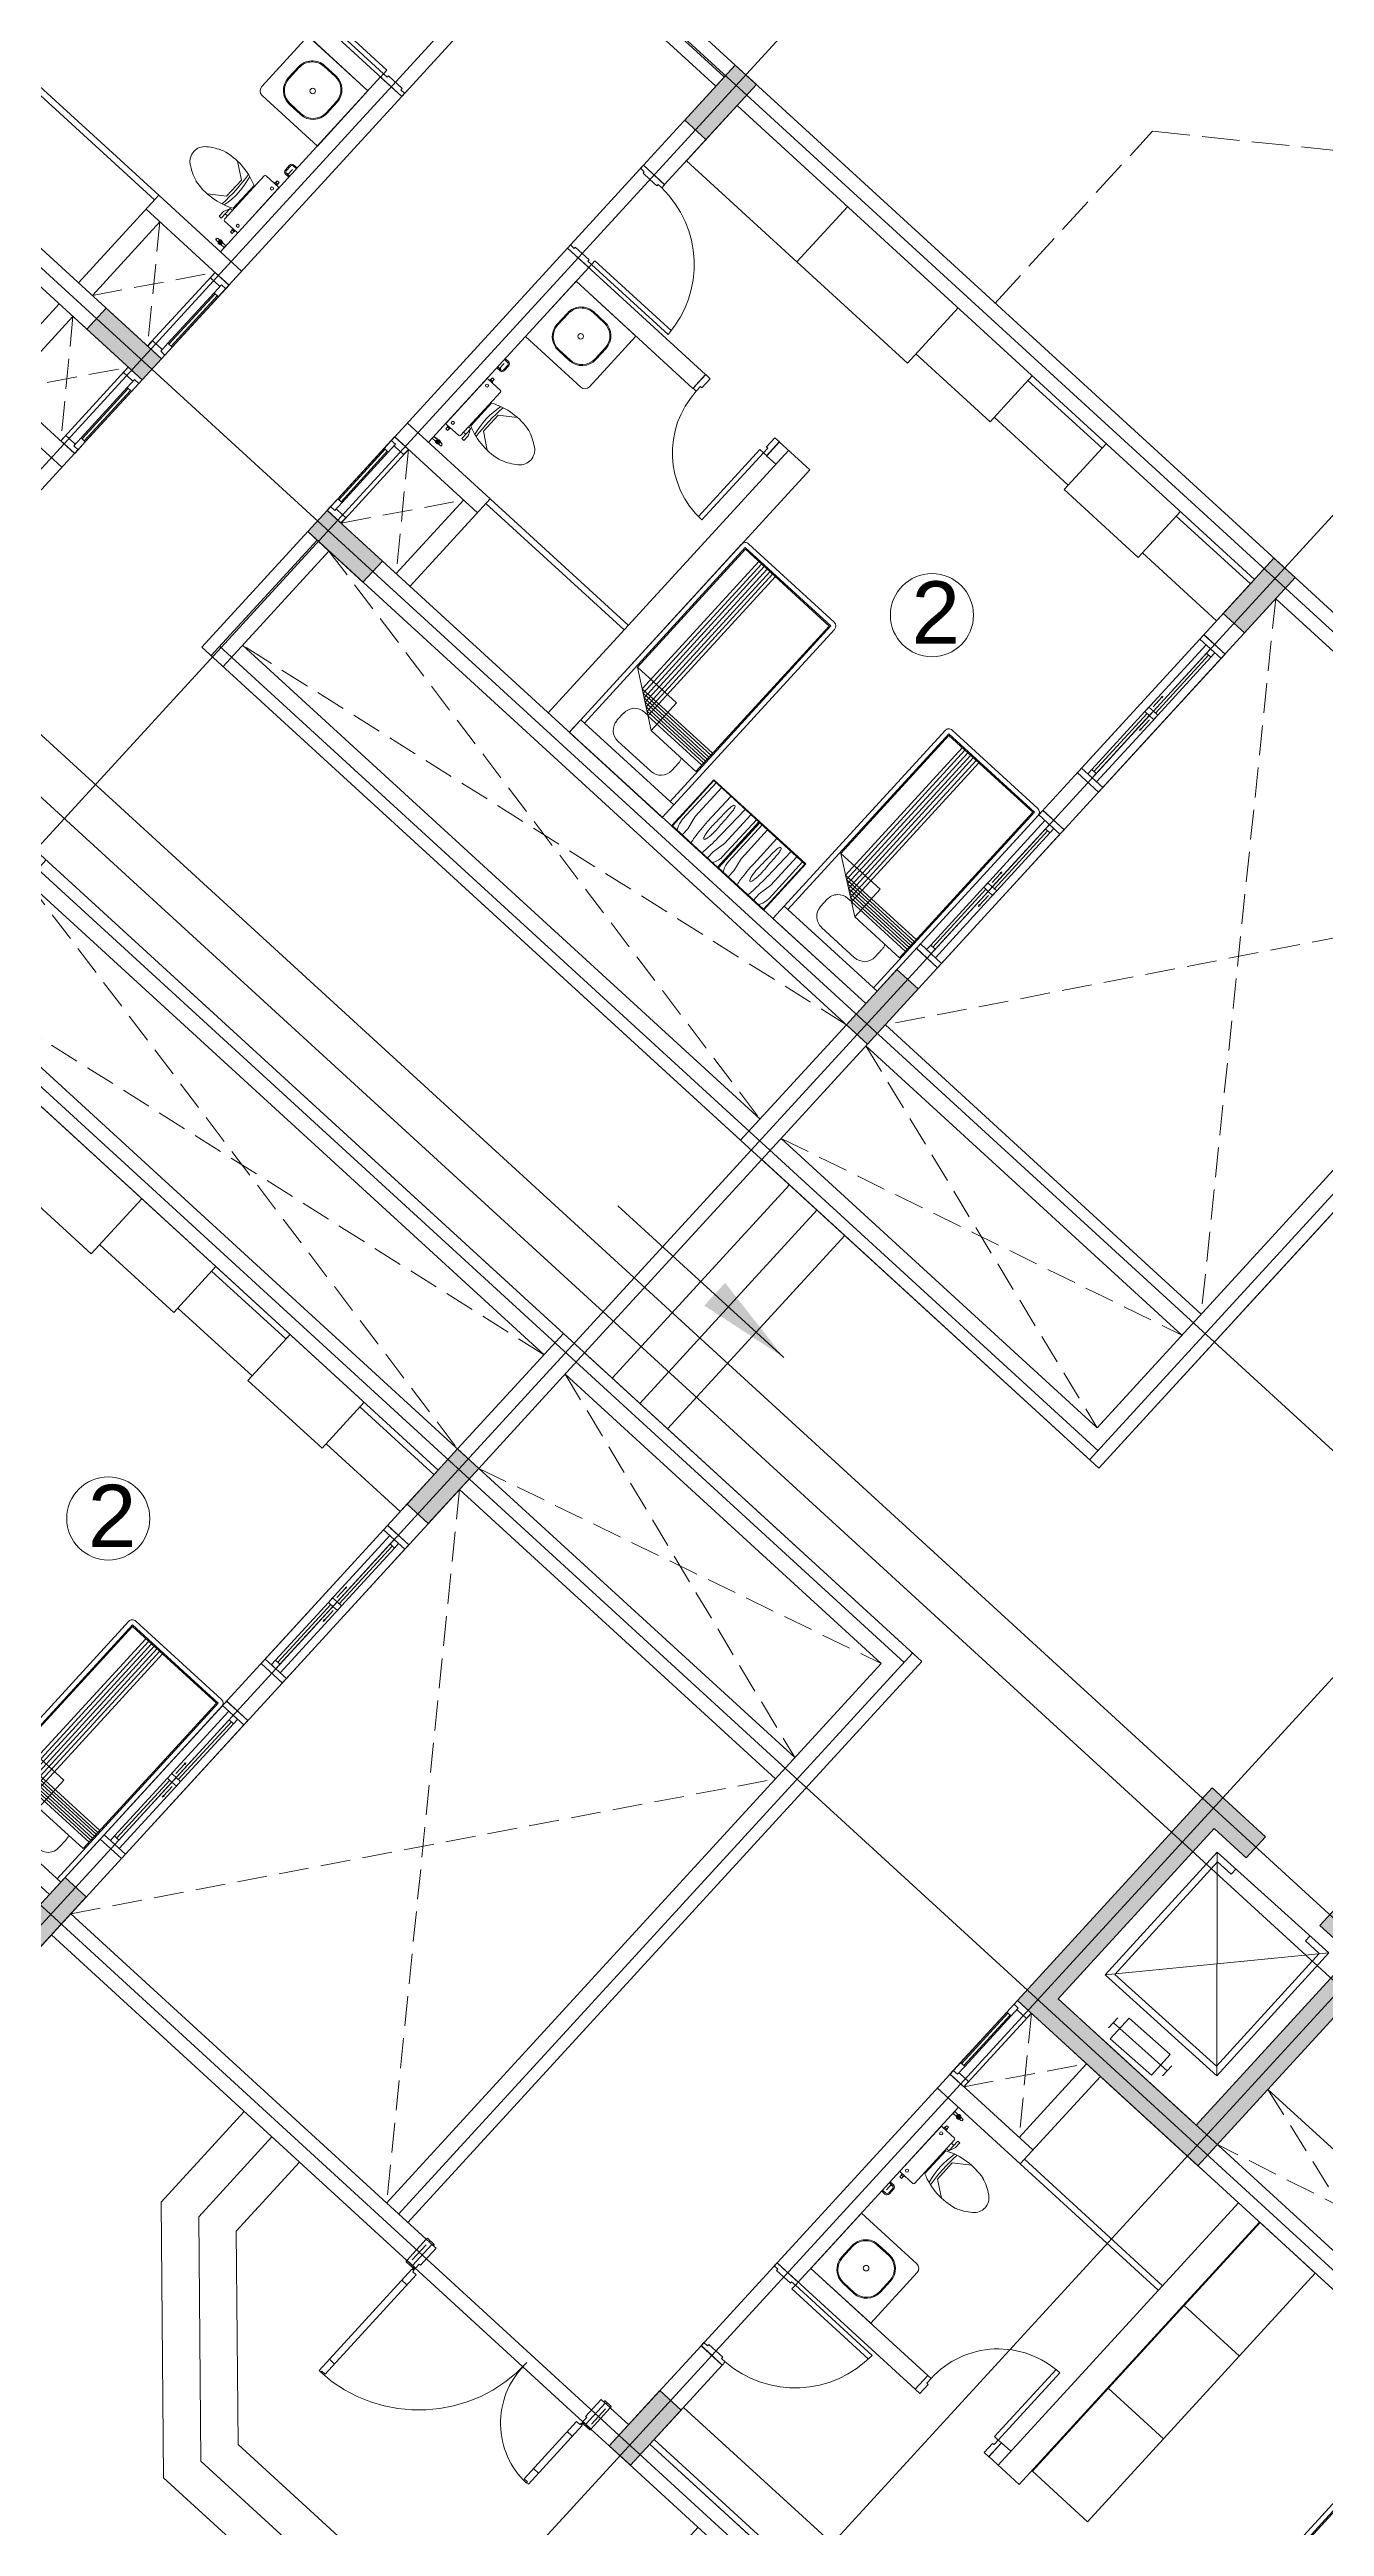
# Model space of a CAD drawing. Header units: metres. Extents: x 750 to 3116, y -341 to 1465.
# Drawn here: x 2699.24 to 2709.45, y 701.87 to 721.71 of the extents above; entities that cross this region are included whole.
import ezdxf
from ezdxf.enums import TextEntityAlignment as Align

# ---------------------------------------------------------------- set-up
doc = ezdxf.new("R2010")
doc.units = ezdxf.units.M
doc.linetypes.add('ACAD_ISO02W100', pattern=[15, 12, -3])
doc.linetypes.add('HIDDEN', pattern=[0.375, 0.25, -0.125])
for name, color, linetype, lineweight in [('A-Door', 254, 'Continuous', 5), ('Bathroom Door', 252, 'Continuous', 5), ('Bathroom fur', 252, 'Continuous', 5), ('Centre Line', 7, 'Continuous', 13), ('Column', 50, 'Continuous', 20), ('Cutout', 153, 'Continuous', 5), ('Door', 253, 'Continuous', 5), ('Furniture', 44, 'Continuous', 5), ('GUIDE LINE', 7, 'Continuous', 5), ('Hatch', 251, 'Continuous', 5), ('Hidden line', 251, 'Continuous', 5), ('Inverted beam', 252, 'Continuous', 5), ('Levels', 252, 'Continuous', 5), ('Railing', 190, 'Continuous', 5), ('Wall ext', 20, 'Continuous', 18), ('WINDOW', 33, 'Continuous', 5)]:
    doc.layers.add(name, color=color, linetype=linetype, lineweight=lineweight)
doc.layers.add('Text', color=7, linetype='Continuous')
doc.styles.get("Standard").update_dxf_attribs({"font": 'arial.ttf'})
doc.styles.add('TEXT-DET', font='simplex.shx', dxfattribs={"width": 0.7})
doc.dimstyles.new('ISO-25', dxfattribs={"dimtxt": 2, "dimasz": 2, "dimexe": 1.25, "dimexo": 0.625, "dimgap": 1.5, "dimtad": 1, "dimtxsty": 'Standard', "dimblk": 'DOT', "dimcen": 1.5, "dimadec": 0, "dimazin": 0, "dimtfac": 1, "dimtmove": 0, "dimatfit": 3, "dimfxl": 0, "dimarcsym": 0})

# ---------------------------------------------------------------- blocks, each defined once
blk = doc.blocks.new('Door 900')
at = {"layer": 'A-Door'}
for points in [[(29934124, 12198491), (29934164, 12198491), (29934164, 12198476), (29934239, 12198476), (29934314, 12198476), (29934314, 12198491), (29934354, 12198491), (29934354, 12198524), (29934239, 12198524), (29934124, 12198524)], [(29934164, 12197672), (29934314, 12197672), (29934314, 12197658), (29934354, 12197658), (29934354, 12197624), (29934239, 12197624), (29934124, 12197624), (29934124, 12197658), (29934164, 12197658)]]:
    blk.add_lwpolyline(points, close=True, dxfattribs=at)
blk.add_lwpolyline([(29935187, 12197658), (29934354, 12197658), (29934354, 12197698), (29935185, 12197698)], dxfattribs=at)
blk.add_arc((29934327, 12197631), 860, 1.7769, 88.2024, dxfattribs=at)
blk = doc.blocks.new('Door1')
at = {"layer": 'Bathroom Door'}
for p, q in [((1900.586, 444.886), (1899.856, 444.886)), ((1900.586, 444.846), (1899.857, 444.846))]:
    blk.add_line(p, q, dxfattribs=at)
for points in [[(1900.736, 444.921), (1900.586, 444.921), (1900.586, 444.886), (1900.636, 444.886), (1900.636, 444.871), (1900.736, 444.871), (1900.736, 444.921)], [(1900.586, 444.886), (1900.586, 444.846)], [(1900.736, 444.121), (1900.586, 444.121), (1900.586, 444.156), (1900.636, 444.156), (1900.636, 444.171), (1900.736, 444.171), (1900.736, 444.121)]]:
    blk.add_lwpolyline(points, dxfattribs=at)
blk.add_arc((1900.586, 444.886), 0.73, 180, 270, dxfattribs=at)
blk = doc.blocks.new('_Dot')
at = {"color": 0, "linetype": 'ByBlock', "lineweight": -2}
blk.add_line((-0.5, 0), (-1, 0), dxfattribs=at)
at = {"color": 0, "linetype": 'ByBlock', "const_width": 0.5}
blk.add_lwpolyline([(-0.25, 0, 1), (0.25, 0, 1)], format="xyb", close=True, dxfattribs=at)
blk = doc.blocks.new('Water Closet')
at = {"layer": 'Bathroom fur', "linetype": 'ByBlock'}
for p, q in [((1886.217, 447.662), (1886.217, 447.713)), ((1886.239, 447.713), (1886.217, 447.713)), ((1886.239, 447.608), (1886.239, 447.713)), ((1886.407, 447.713), (1886.274, 447.713)), ((1886.39, 447.724), (1886.365, 447.724)), ((1886.365, 447.724), (1886.365, 447.715)), ((1886.39, 447.715), (1886.365, 447.715)), ((1886.387, 447.744), (1886.368, 447.744)), ((1886.368, 447.744), (1886.368, 447.724)), ((1886.387, 447.744), (1886.387, 447.724)), ((1886.39, 447.724), (1886.39, 447.715)), ((1886.152, 447.554), (1886.027, 447.644)), ((1886.152, 447.379), (1886.152, 447.554)), ((1886.217, 447.662), (1886.232, 447.625)), ((1886.232, 447.625), (1886.239, 447.625)), ((1886.239, 447.666), (1886.264, 447.666)), ((1886.239, 447.608), (1886.264, 447.608)), ((1886.256, 447.343), (1886.256, 447.59)), ((1886.264, 447.23), (1886.264, 447.703)), ((1886.416, 447.23), (1886.416, 447.703)), ((1886.152, 447.379), (1886.027, 447.288)), ((1886.407, 447.22), (1886.274, 447.22)), ((1886.365, 447.208), (1886.365, 447.218)), ((1886.39, 447.218), (1886.365, 447.218)), ((1886.39, 447.208), (1886.365, 447.208)), ((1886.368, 447.189), (1886.368, 447.208)), ((1886.387, 447.189), (1886.368, 447.189)), ((1886.387, 447.189), (1886.387, 447.208)), ((1886.39, 447.208), (1886.39, 447.218))]:
    blk.add_line(p, q, dxfattribs=at)
at = {"layer": 'Bathroom fur', "linetype": 'Continuous', "lineweight": -3}
for p, q in [((1886.331, 447.871), (1886.35, 447.871)), ((1886.331, 447.851), (1886.35, 447.851)), ((1886.364, 447.861), (1886.346, 447.861)), ((1886.364, 447.861), (1886.349, 447.87)), ((1886.364, 447.861), (1886.349, 447.853)), ((1886.364, 447.861), (1886.355, 447.877)), ((1886.364, 447.861), (1886.355, 447.846)), ((1886.364, 447.861), (1886.364, 447.879)), ((1886.364, 447.861), (1886.364, 447.879)), ((1886.364, 447.861), (1886.364, 447.879)), ((1886.364, 447.861), (1886.364, 447.879)), ((1886.364, 447.861), (1886.364, 447.879)), ((1886.364, 447.861), (1886.364, 447.879)), ((1886.364, 447.861), (1886.364, 447.879)), ((1886.364, 447.861), (1886.364, 447.879)), ((1886.364, 447.861), (1886.364, 447.879)), ((1886.364, 447.861), (1886.364, 447.879)), ((1886.364, 447.861), (1886.364, 447.879)), ((1886.364, 447.861), (1886.364, 447.879)), ((1886.364, 447.861), (1886.373, 447.877)), ((1886.364, 447.861), (1886.379, 447.87)), ((1886.364, 447.861), (1886.381, 447.861)), ((1886.364, 447.861), (1886.379, 447.853)), ((1886.364, 447.861), (1886.373, 447.846)), ((1886.364, 447.861), (1886.364, 447.844)), ((1886.378, 447.871), (1886.416, 447.871)), ((1886.378, 447.851), (1886.416, 447.851)), ((1886.416, 447.851), (1886.416, 447.871))]:
    blk.add_line(p, q, dxfattribs=at)
at = {"layer": 'Bathroom fur'}
for p, q in [((1886.356, 447.031), (1886.356, 447.081)), ((1886.366, 447.031), (1886.366, 447.081)), ((1886.416, 447.106), (1886.381, 447.106)), ((1886.416, 447.096), (1886.381, 447.096)), ((1886.416, 447.016), (1886.381, 447.016)), ((1886.416, 447.006), (1886.381, 447.006))]:
    blk.add_line(p, q, dxfattribs=at)
at = {"layer": 'Bathroom fur', "linetype": 'Continuous', "lineweight": -3}
blk.add_circle((1886.364, 447.861), 0.0175, dxfattribs=at)
at = {"layer": 'Bathroom fur', "linetype": 'ByBlock'}
for centre in [(1886.378, 447.669), (1886.378, 447.264)]:
    blk.add_circle(centre, 0.0123, dxfattribs=at)
for centre, radius, start, end in [((1886.274, 447.703), 0.00987, 90, 180), ((1886.407, 447.703), 0.00987, 0, 90), ((1885.835, 447.467), 0.119, 126.3794, 233.6206), ((1886.035, 447.208), 0.446, 109.2942, 127.2549), ((1886.017, 447.095), 0.55, 64.2321, 103.6755), ((1884.672, 447.479), 1.501, 353.4552, 5.5271), ((1885.552, 447.472), 0.65, 345.9276, 13.0204), ((1886.041, 447.728), 0.451, 232.2382, 250.1051), ((1886.017, 447.838), 0.55, 256.3245, 295.7679), ((1886.274, 447.23), 0.00987, 180, 270), ((1886.407, 447.23), 0.00987, 270, 0)]:
    blk.add_arc(centre, radius, start, end, dxfattribs=at)
at = {"layer": 'Bathroom fur', "linetype": 'Continuous', "lineweight": -3}
blk.add_arc((1886.331, 447.861), 0.01, 90.002, 270, dxfattribs=at)
at = {"layer": 'Bathroom fur'}
for centre, radius, start, end in [((1886.381, 447.081), 0.025, 90, 180), ((1886.381, 447.031), 0.025, 180, 270), ((1886.381, 447.081), 0.015, 90, 180), ((1886.381, 447.031), 0.015, 180, 270)]:
    blk.add_arc(centre, radius, start, end, dxfattribs=at)
at = {"layer": 'Bathroom fur', "style": 'TEXT-DET', "width": 0.6}
blk.add_text('1', height=0.06, dxfattribs=at).set_placement((1886.394, 447.07), align=Align.MIDDLE)
blk = doc.blocks.new('Bed')
at = {"layer": 'Furniture', "linetype": 'Continuous'}
for p, q in [((1878.327, 465.952), (1879.337, 465.952)), ((1878.327, 465.817), (1878.327, 465.952)), ((1879.337, 465.817), (1878.327, 465.817)), ((1878.327, 463.909), (1878.327, 465.817)), ((1878.367, 463.909), (1878.367, 465.817)), ((1879.297, 465.817), (1879.297, 463.909)), ((1879.337, 465.952), (1879.337, 465.817)), ((1879.337, 465.817), (1879.337, 463.909)), ((1878.525, 465.544), (1878.525, 465.624)), ((1878.642, 465.742), (1879.002, 465.742)), ((1879.12, 465.624), (1879.12, 465.544)), ((1878.377, 465.499), (1878.862, 465.499)), ((1878.377, 463.919), (1878.377, 465.499)), ((1878.962, 465.429), (1878.377, 465.429)), ((1878.992, 465.407), (1878.377, 465.407)), ((1879.022, 465.386), (1878.377, 465.386)), ((1878.862, 465.499), (1879.287, 465.199)), ((1878.862, 465.199), (1878.862, 465.499)), ((1878.962, 463.919), (1878.962, 465.429)), ((1879.002, 465.427), (1878.965, 465.427)), ((1878.992, 463.919), (1878.992, 465.407)), ((1879.022, 463.919), (1879.022, 465.386)), ((1879.052, 465.365), (1878.377, 465.365)), ((1879.082, 465.344), (1878.377, 465.344)), ((1879.112, 465.323), (1878.377, 465.323)), ((1879.142, 465.302), (1878.377, 465.302)), ((1879.287, 465.199), (1878.862, 465.199)), ((1879.052, 463.919), (1879.052, 465.365)), ((1879.082, 463.919), (1879.082, 465.344)), ((1879.112, 463.919), (1879.112, 465.323)), ((1879.142, 463.919), (1879.142, 465.302)), ((1879.287, 465.199), (1879.287, 463.919)), ((1879.297, 463.909), (1878.367, 463.909)), ((1879.297, 463.869), (1878.367, 463.869)), ((1879.287, 463.919), (1878.377, 463.919))]:
    blk.add_line(p, q, dxfattribs=at)
for centre, radius, start, end in [((1878.642, 465.624), 0.117, 90, 180), ((1879.002, 465.624), 0.117, 360, 90), ((1878.642, 465.544), 0.117, 180.0006, 202.5189), ((1879.002, 465.544), 0.117, 270, 0), ((1878.367, 463.909), 0.04, 180, 270), ((1879.297, 463.909), 0.04, 270, 0)]:
    blk.add_arc(centre, radius, start, end, dxfattribs=at)
blk = doc.blocks.new('Nightstand')
at = {"layer": 'Furniture'}
for p, q in [((1879.838, 464.54), (1879.838, 464.04)), ((1880.338, 464.54), (1879.838, 464.54)), ((1879.843, 464.535), (1879.843, 464.045)), ((1880.333, 464.535), (1879.843, 464.535)), ((1879.869, 464.442), (1879.871, 464.467)), ((1879.869, 464.045), (1879.869, 464.442)), ((1879.929, 464.358), (1879.951, 464.469)), ((1879.951, 464.469), (1879.951, 464.535)), ((1880.074, 464.444), (1880.068, 464.44)), ((1880.08, 464.44), (1880.074, 464.444)), ((1880.226, 464.469), (1880.226, 464.535)), ((1880.248, 464.358), (1880.226, 464.469)), ((1880.308, 464.442), (1880.305, 464.467)), ((1880.308, 464.045), (1880.308, 464.442)), ((1880.333, 464.045), (1880.333, 464.535)), ((1880.338, 464.04), (1880.338, 464.54)), ((1879.929, 464.045), (1879.929, 464.358)), ((1879.997, 464.32), (1879.991, 464.045)), ((1880.147, 464.32), (1880.147, 464.045)), ((1880.248, 464.045), (1880.248, 464.358)), ((1879.838, 464.04), (1880.338, 464.04)), ((1879.843, 464.045), (1880.333, 464.045)), ((1880.068, 464.081), (1880.074, 464.077)), ((1880.074, 464.077), (1880.08, 464.081))]:
    blk.add_line(p, q, dxfattribs=at)
for centre, radius, start, end in [((1880.021, 464.452), 0.15, 146.5657, 174.2856), ((1881.576, 464.32), 1.578, 174.0179, 180), ((1880.825, 464.399), 0.823, 170.5074, 174.0179), ((1880.395, 464.345), 0.343, 169.4757, 175.5997), ((1880.197, 464.382), 0.142, 155.8434, 169.4757), ((1879.951, 464.382), 0.142, 10.5243, 24.1566), ((1879.753, 464.345), 0.343, 4.4003, 10.5243), ((1879.315, 464.399), 0.828, 5.9821, 9.4446), ((1878.564, 464.32), 1.583, 0, 5.9821), ((1880.156, 464.452), 0.15, 5.7144, 33.4343), ((1880.715, 464.32), 0.664, 175.5997, 180), ((1880.715, 464.32), 0.664, 180, 184.4003), ((1886.298, 464.381), 6.246, 181.0259, 182.4606), ((1873.85, 464.381), 6.246, 357.5394, 358.9741), ((1879.433, 464.32), 0.664, 0, 4.4003), ((1879.433, 464.32), 0.664, 355.5997, 0), ((1880.197, 464.139), 0.142, 190.5243, 204.1566), ((1879.951, 464.139), 0.142, 335.8434, 349.4757)]:
    blk.add_arc(centre, radius, start, end, dxfattribs=at)
blk = doc.blocks.new('Wash bashin')
at = {"layer": 'Bathroom fur', "ltscale": 0.35}
for p, q in [((1884.067, 437.333), (1884.067, 437.883)), ((1884.117, 437.933), (1884.717, 437.933)), ((1884.717, 437.333), (1884.717, 437.933)), ((1884.067, 437.333), (1884.717, 437.333))]:
    blk.add_line(p, q, dxfattribs=at)
at = {"layer": 'Bathroom fur'}
for p, q in [((1884.327, 437.838), (1884.447, 437.838)), ((1884.327, 437.83), (1884.447, 437.83)), ((1884.177, 437.568), (1884.177, 437.688)), ((1884.185, 437.568), (1884.185, 437.688)), ((1884.589, 437.688), (1884.589, 437.568)), ((1884.597, 437.688), (1884.597, 437.568)), ((1884.447, 437.426), (1884.327, 437.426)), ((1884.447, 437.418), (1884.327, 437.418))]:
    blk.add_line(p, q, dxfattribs=at)
blk.add_circle((1884.392, 437.633), 0.0225, dxfattribs=at)
at = {"layer": 'Bathroom fur', "ltscale": 0.35}
blk.add_arc((1884.117, 437.883), 0.05, 90, 180, dxfattribs=at)
at = {"layer": 'Bathroom fur'}
for centre, radius, start, end in [((1884.327, 437.688), 0.15, 90, 180), ((1884.327, 437.688), 0.142, 90, 180), ((1884.447, 437.688), 0.15, 0, 90), ((1884.447, 437.688), 0.142, 0, 90), ((1884.327, 437.568), 0.15, 180, 270), ((1884.327, 437.568), 0.142, 180, 270), ((1884.447, 437.568), 0.15, 270, 0), ((1884.447, 437.568), 0.142, 270, 0)]:
    blk.add_arc(centre, radius, start, end, dxfattribs=at)
blk = doc.blocks.new('700mm Door')
at = {"layer": 'Door'}
for points in [[(11493508.327, 4446107.926), (11493508.287, 4446107.926), (11493508.287, 4446107.776), (11493508.344, 4446107.776), (11493508.344, 4446107.868), (11493508.344, 4446107.88), (11493508.327, 4446107.88)], [(11493508.327, 4446107.88), (11493508.413, 4446107.88), (11493508.413, 4446107.926), (11493508.327, 4446107.926)], [(11493508.413, 4446107.891), (11493508.961, 4446107.891), (11493508.961, 4446107.914), (11493508.413, 4446107.914)], [(11493509.047, 4446107.88), (11493508.961, 4446107.88), (11493508.961, 4446107.926), (11493509.047, 4446107.926)], [(11493509.047, 4446107.926), (11493509.047, 4446107.88), (11493509.03, 4446107.88), (11493509.03, 4446107.868), (11493509.03, 4446107.776), (11493509.087, 4446107.776), (11493509.087, 4446107.926)]]:
    blk.add_lwpolyline(points, close=True, dxfattribs=at)
at = {"layer": 'Door', "color": 1}
blk.add_lwpolyline([(11493508.413, 4446107.88), (11493508.961, 4446107.88), (11493508.961, 4446107.926), (11493508.413, 4446107.926)], close=True, dxfattribs=at)
blk = doc.blocks.new('main door 2000')
at = {"layer": 'Door'}
for p, q in [((11493530.698, 4446004.326), (11493530.694, 4446004.307)), ((11493530.694, 4446004.307), (11493530.707, 4446004.307)), ((11493531.337, 4446004.326), (11493530.698, 4446004.326)), ((11493530.707, 4446004.307), (11493530.707, 4446004.271)), ((11493530.707, 4446004.271), (11493531.328, 4446004.271)), ((11493530.818, 4446004.271), (11493530.818, 4446004.326)), ((11493531.218, 4446004.271), (11493531.218, 4446004.326)), ((11493531.328, 4446004.271), (11493531.328, 4446004.307)), ((11493531.328, 4446004.307), (11493531.341, 4446004.307)), ((11493531.341, 4446004.307), (11493531.337, 4446004.326)), ((11493531.363, 4446004.317), (11493531.342, 4446004.317)), ((11493531.352, 4446004.307), (11493531.352, 4446004.328)), ((11493531.593, 4446004.342), (11493531.363, 4446004.342)), ((11493531.363, 4446004.342), (11493531.363, 4446004.31)), ((11493531.408, 4446004.31), (11493531.363, 4446004.31)), ((11493531.395, 4446004.375), (11493531.56, 4446004.375)), ((11493531.408, 4446004.31), (11493531.408, 4446004.297)), ((11493531.408, 4446004.297), (11493531.593, 4446004.297)), ((11493531.593, 4446004.342), (11493531.593, 4446004.297)), ((11493530.239, 4446002.475), (11493530.236, 4446002.494)), ((11493530.236, 4446002.494), (11493530.249, 4446002.494)), ((11493531.337, 4446002.475), (11493530.239, 4446002.475)), ((11493530.249, 4446002.494), (11493530.249, 4446002.531)), ((11493530.249, 4446002.531), (11493531.328, 4446002.531)), ((11493530.359, 4446002.531), (11493530.359, 4446002.475)), ((11493531.218, 4446002.531), (11493531.218, 4446002.475)), ((11493531.328, 4446002.531), (11493531.328, 4446002.494)), ((11493531.328, 4446002.494), (11493531.341, 4446002.494)), ((11493531.341, 4446002.494), (11493531.337, 4446002.475)), ((11493531.363, 4446002.484), (11493531.342, 4446002.484)), ((11493531.352, 4446002.494), (11493531.352, 4446002.473)), ((11493531.408, 4446002.491), (11493531.363, 4446002.491)), ((11493531.363, 4446002.459), (11493531.363, 4446002.491)), ((11493531.593, 4446002.459), (11493531.363, 4446002.459)), ((11493531.408, 4446002.491), (11493531.408, 4446002.504)), ((11493531.408, 4446002.504), (11493531.593, 4446002.504)), ((11493531.593, 4446002.459), (11493531.593, 4446002.504)), ((11493531.395, 4446002.427), (11493531.56, 4446002.427))]:
    blk.add_line(p, q, dxfattribs=at)
for points in [[(11493531.356, 4446004.397), (11493531.363, 4446004.397), (11493531.363, 4446004.326), (11493531.356, 4446004.326, -0.414214), (11493531.35, 4446004.332), (11493531.35, 4446004.391, -0.414214)], [(11493531.599, 4446004.397), (11493531.593, 4446004.397), (11493531.593, 4446004.326), (11493531.599, 4446004.326, 0.414214), (11493531.606, 4446004.332), (11493531.606, 4446004.391, 0.414214)], [(11493531.356, 4446002.397), (11493531.363, 4446002.397), (11493531.363, 4446002.475), (11493531.356, 4446002.475, 0.414214), (11493531.35, 4446002.469), (11493531.35, 4446002.404, 0.414214)], [(11493531.599, 4446002.397), (11493531.593, 4446002.397), (11493531.593, 4446002.475), (11493531.599, 4446002.475, -0.414214), (11493531.606, 4446002.469), (11493531.606, 4446002.404, -0.414214)]]:
    blk.add_lwpolyline(points, format="xyb", close=True, dxfattribs=at)
for centre, radius in [((11493531.352, 4446004.317), 0.00779), ((11493531.352, 4446004.317), 0.00519), ((11493531.352, 4446002.484), 0.00779), ((11493531.352, 4446002.484), 0.00519)]:
    blk.add_circle(centre, radius, dxfattribs=at)
at = {"layer": 'Door', "linetype": 'HIDDEN', "ltscale": 10}
for centre, radius, start, end in [((11493531.352, 4446004.317), 0.658, 180.9048, 271.8297), ((11493531.411, 4446002.485), 1.175, 90.1312, 179.5493)]:
    blk.add_arc(centre, radius, start, end, dxfattribs=at)
blk = doc.blocks.new('lift1')
at = {"layer": 'Hatch', "transparency": 33554687}
h = blk.add_hatch(color=256, dxfattribs=at)
h.dxf.hatch_style = 1
h.paths.add_polyline_path([(29921053, 12204431), (29920354, 12203626), (29920180, 12203777), (29920729, 12204408), (29919333, 12205622), (29919104, 12205358), (29918930, 12205509), (29919310, 12205946)])
h.paths.add_polyline_path([(29920180, 12203777), (29920354, 12203626), (29919768, 12202951), (29918024, 12204467), (29918405, 12204905), (29918579, 12204754), (29918349, 12204489), (29919745, 12203276)])
at = {"lineweight": 5}
for p, q in [((29919536, 12203651), (29919330, 12205430)), ((29920333, 12204556), (29918533, 12204526)), ((29920311, 12204167), (29919926, 12203735)), ((29920353, 12204131), (29920272, 12204201)), ((29919968, 12203699), (29919886, 12203770))]:
    blk.add_line(p, q, dxfattribs=at)
for p, q in [((29919194, 12205280), (29919238, 12205241)), ((29918669, 12204676), (29918707, 12204643))]:
    blk.add_line(p, q)
for points in [[(29920333, 12204556), (29919330, 12205430), (29918533, 12204526), (29919536, 12203651)], [(29920182, 12204188), (29919887, 12203861), (29920056, 12203714), (29920350, 12204041)]]:
    blk.add_lwpolyline(points, close=True, dxfattribs=at)
blk.add_lwpolyline([(29918707, 12204643), (29918610, 12204531), (29919531, 12203728), (29920256, 12204550), (29919335, 12205353), (29919238, 12205241)], dxfattribs=at)
at = {"layer": 'Column'}
blk.add_lwpolyline([(29918930, 12205509), (29919310, 12205946), (29921053, 12204431), (29919768, 12202951), (29918024, 12204467), (29918405, 12204905), (29918579, 12204754), (29918349, 12204489), (29919745, 12203276), (29920729, 12204408), (29919333, 12205622), (29919104, 12205358), (29918930, 12205509)], dxfattribs=at)
blk = doc.blocks.new('WINODO1')
at = {"layer": 'WINDOW', "linetype": 'Continuous'}
for p, q in [((2471212540, 936769700), (2471212491, 936769700)), ((2471212491, 936769700), (2471212491, 936769470)), ((2471212540, 936769700), (2471212540, 936769470)), ((2471213991, 936769700), (2471213943, 936769700)), ((2471213943, 936769700), (2471213943, 936769470)), ((2471213991, 936769700), (2471213991, 936769470)), ((2471212540, 936769470), (2471212491, 936769470)), ((2471213991, 936769470), (2471213943, 936769470))]:
    blk.add_line(p, q, dxfattribs=at)
at = {"layer": 'WINDOW'}
for p, q in [((2471212540, 936769700), (2471213943, 936769700)), ((2471213241, 936769537), (2471212540, 936769537)), ((2471212540, 936769470), (2471213943, 936769470)), ((2471212588, 936769633), (2471213217, 936769633)), ((2471212588, 936769585), (2471213217, 936769585)), ((2471213193, 936769561), (2471213089, 936769561)), ((2471213241, 936769633), (2471213943, 936769633)), ((2471213266, 936769585), (2471213895, 936769585)), ((2471213266, 936769537), (2471213895, 936769537)), ((2471213290, 936769609), (2471213394, 936769609))]:
    blk.add_line(p, q, dxfattribs=at)
at = {"layer": 'WINDOW', "color": 4}
blk.add_line((2471212588, 936769609), (2471213217, 936769609), dxfattribs=at)
at = {"layer": 'WINDOW', "color": 4, "true_color": 0x1fffff}
blk.add_line((2471213266, 936769561), (2471213895, 936769561), dxfattribs=at)
at = {"layer": 'WINDOW'}
for points in [[(2471212540, 936769585), (2471212588, 936769585), (2471212588, 936769633), (2471212540, 936769633)], [(2471213076, 936769561), (2471213089, 936769568), (2471213089, 936769554)], [(2471213217, 936769585), (2471213266, 936769585), (2471213266, 936769633), (2471213217, 936769633)], [(2471213217, 936769537), (2471213266, 936769537), (2471213266, 936769585), (2471213217, 936769585)], [(2471213406, 936769609), (2471213394, 936769616), (2471213394, 936769602)], [(2471213895, 936769537), (2471213943, 936769537), (2471213943, 936769585), (2471213895, 936769585)]]:
    blk.add_lwpolyline(points, close=True, dxfattribs=at)

msp = doc.modelspace()

# ---------------------------------------------------------------- hatches: boundary and pattern name
at = {"layer": 'Hatch', "transparency": 33554687}
h = msp.add_hatch(color=256, dxfattribs=at)
h.dxf.hatch_style = 1
h.paths.add_polyline_path([(2747.549, 695.997), (2747.38, 696.153), (2747.221, 695.979), (2747.13, 695.88), (2746.974, 695.71), (2747.144, 695.555)])
h.paths.add_polyline_path([(2750.693, 699.429), (2750.523, 699.585), (2750.118, 699.142), (2750.288, 698.987)])
h.paths.add_polyline_path([(2753.962, 702.998), (2753.792, 703.153), (2753.758, 703.116), (2753.667, 703.017), (2753.387, 702.711), (2753.556, 702.555)])
h.paths.add_polyline_path([(2757.23, 706.566), (2757.061, 706.722), (2756.655, 706.279), (2756.825, 706.124)])
h.paths.add_polyline_path([(2760.499, 710.135), (2760.329, 710.29), (2759.924, 709.848), (2760.094, 709.692)])
h.paths.add_polyline_path([(2763.2, 713.972), (2763.045, 713.803), (2763.487, 713.397), (2763.643, 713.567)])
h.paths.add_polyline_path([(2759.159, 717.674), (2759.004, 717.504), (2759.446, 717.099), (2759.602, 717.268)])
h.paths.add_polyline_path([(2755.891, 714.105), (2755.735, 713.936), (2755.846, 713.834), (2756.178, 713.53), (2756.333, 713.7)])
h.paths.add_polyline_path([(2754.121, 715.726), (2753.965, 715.557), (2754.408, 715.151), (2754.563, 715.321)])
h.paths.add_polyline_path([(2752.916, 710.518), (2752.747, 710.673), (2752.342, 710.231), (2752.511, 710.075)])
h.paths.add_polyline_path([(2751.42, 711.889), (2751.25, 712.044), (2750.845, 711.602), (2751.014, 711.446)])
h.paths.add_polyline_path([(2749.353, 706.968), (2749.198, 706.799), (2749.308, 706.697), (2749.64, 706.393), (2749.796, 706.563)])
h.paths.add_polyline_path([(2747.915, 708.285), (2747.583, 708.589), (2747.428, 708.42), (2747.871, 708.014), (2748.026, 708.184)])
h.paths.add_polyline_path([(2746.379, 703.381), (2746.209, 703.536), (2745.804, 703.094), (2745.974, 702.938)])
h.paths.add_polyline_path([(2745.007, 704.888), (2744.837, 705.044), (2744.432, 704.601), (2744.602, 704.446)])
h.paths.add_polyline_path([(2742.816, 699.831), (2742.66, 699.661), (2743.103, 699.256), (2743.258, 699.426)])
h.paths.add_polyline_path([(2741.488, 701.047), (2741.319, 701.202), (2740.914, 700.76), (2741.083, 700.604)])
h.paths.add_polyline_path([(2738.109, 697.58), (2737.777, 697.884), (2737.622, 697.714), (2738.064, 697.309), (2738.22, 697.478)])
h.paths.add_polyline_path([(2732.526, 703.195), (2732.357, 703.351), (2731.951, 702.908), (2732.121, 702.753)])
h.paths.add_polyline_path([(2735.545, 706.491), (2735.375, 706.646), (2734.97, 706.204), (2735.14, 706.049)])
h.paths.add_polyline_path([(2739.064, 710.332), (2738.894, 710.488), (2738.489, 710.045), (2738.658, 709.89)])
h.paths.add_polyline_path([(2742.207, 713.764), (2742.038, 713.92), (2741.632, 713.477), (2741.802, 713.322), (2741.836, 713.359), (2741.927, 713.458)])
h.paths.add_polyline_path([(2745.476, 717.333), (2745.306, 717.488), (2744.901, 717.046), (2745.071, 716.891)])
h.paths.add_polyline_path([(2748.373, 720.496), (2748.464, 720.596), (2748.62, 720.765), (2748.45, 720.92), (2748.045, 720.478), (2748.214, 720.323)])
h.paths.add_polyline_path([(2737.383, 717.933), (2737.213, 718.088), (2736.808, 717.646), (2736.978, 717.49)])
h.paths.add_polyline_path([(2732.899, 722.039), (2732.744, 721.87), (2732.855, 721.769), (2733.186, 721.465), (2733.342, 721.634)])
h.paths.add_polyline_path([(2730.05, 718.588), (2729.881, 718.744), (2729.475, 718.301), (2729.645, 718.146)])
h.paths.add_polyline_path([(2734.364, 714.637), (2734.194, 714.792), (2733.789, 714.35), (2733.959, 714.195)])
h.paths.add_polyline_path([(2730.845, 710.796), (2730.676, 710.951), (2730.271, 710.509), (2730.44, 710.353)])
h.paths.add_polyline_path([(2726.362, 714.902), (2726.207, 714.733), (2726.649, 714.328), (2726.804, 714.497)])
h.paths.add_polyline_path([(2727.702, 707.364), (2727.532, 707.519), (2727.498, 707.482), (2727.407, 707.382), (2727.127, 707.076), (2727.296, 706.921)])
h.paths.add_polyline_path([(2723.093, 711.334), (2722.938, 711.164), (2723.049, 711.063), (2723.38, 710.759), (2723.536, 710.929)])
h.paths.add_polyline_path([(2721.323, 712.955), (2721.168, 712.785), (2721.611, 712.38), (2721.766, 712.55), (2721.655, 712.651)])
h.paths.add_polyline_path([(2724.592, 716.523), (2724.437, 716.354), (2724.879, 715.949), (2725.035, 716.118)])
h.paths.add_polyline_path([(2727.861, 720.092), (2727.706, 719.922), (2728.148, 719.517), (2728.303, 719.687)])
h.paths.add_polyline_path([(2723.492, 724.094), (2723.336, 723.924), (2723.779, 723.519), (2723.934, 723.689)])
h.paths.add_polyline_path([(2720.518, 720.507), (2720.348, 720.662), (2719.943, 720.219), (2720.112, 720.064)])
h.paths.add_polyline_path([(2717.249, 716.938), (2717.079, 717.093), (2716.674, 716.651), (2716.844, 716.496)])
h.paths.add_polyline_path([(2714.105, 713.506), (2713.936, 713.661), (2713.53, 713.219), (2713.7, 713.063)])
h.paths.add_polyline_path([(2718.747, 709.254), (2718.578, 709.409), (2718.172, 708.967), (2718.342, 708.812)])
h.paths.add_polyline_path([(2720.119, 707.746), (2719.95, 707.902), (2719.544, 707.459), (2719.714, 707.304)])
h.paths.add_polyline_path([(2724.433, 703.795), (2724.263, 703.95), (2723.858, 703.508), (2724.028, 703.353)])
h.paths.add_polyline_path([(2721.289, 700.363), (2721.12, 700.518), (2720.714, 700.076), (2720.884, 699.92)])
h.paths.add_polyline_path([(2716.556, 704.197), (2716.401, 704.027), (2716.843, 703.622), (2716.998, 703.792)])
h.paths.add_polyline_path([(2714.786, 705.818), (2714.631, 705.648), (2715.073, 705.243), (2715.229, 705.413)])
h.paths.add_polyline_path([(2710.417, 709.82), (2710.262, 709.65), (2710.704, 709.245), (2710.859, 709.415)])
h.paths.add_polyline_path([(2711.517, 702.249), (2711.362, 702.08), (2711.804, 701.674), (2711.96, 701.844)])
h.paths.add_polyline_path([(2708.941, 698.548), (2708.771, 698.704), (2708.366, 698.261), (2708.536, 698.106)])
h.paths.add_polyline_path([(2704.299, 702.8), (2704.129, 702.956), (2703.724, 702.513), (2703.894, 702.358)])
h.paths.add_polyline_path([(2706.198, 714.187), (2706.028, 714.342), (2705.869, 714.169), (2705.778, 714.069), (2705.623, 713.899), (2705.792, 713.744)])
h.paths.add_polyline_path([(2709.216, 717.482), (2709.047, 717.638), (2708.641, 717.195), (2708.811, 717.04)])
h.paths.add_polyline_path([(2704.903, 721.434), (2704.733, 721.589), (2704.328, 721.147), (2704.497, 720.991)])
h.paths.add_polyline_path([(2701.464, 718.02), (2701.309, 717.851), (2701.751, 717.446), (2701.907, 717.615)])
h.paths.add_polyline_path([(2703.406, 722.805), (2703.236, 722.96), (2702.831, 722.518), (2703, 722.362)])
h.paths.add_polyline_path([(2697.462, 728.249), (2697.292, 728.404), (2696.887, 727.962), (2697.057, 727.806)])
h.paths.add_polyline_path([(2694.318, 724.817), (2694.149, 724.972), (2693.743, 724.53), (2693.913, 724.374)])
h.paths.add_polyline_path([(2699.694, 719.642), (2699.539, 719.472), (2699.982, 719.067), (2700.137, 719.236)])
h.paths.add_polyline_path([(2696.993, 715.804), (2696.824, 715.959), (2696.418, 715.517), (2696.588, 715.362)])
h.paths.add_polyline_path([(2691.05, 721.248), (2690.88, 721.404), (2690.475, 720.961), (2690.644, 720.806)])
h.paths.add_polyline_path([(2687.781, 717.68), (2687.611, 717.835), (2687.206, 717.393), (2687.376, 717.237)])
h.paths.add_polyline_path([(2693.599, 712.099), (2693.157, 712.504), (2693.002, 712.335), (2693.444, 711.93)])
h.paths.add_polyline_path([(2695.369, 710.478), (2694.927, 710.883), (2694.771, 710.714), (2695.214, 710.309)])
h.paths.add_polyline_path([(2698.196, 714.452), (2698.04, 714.282), (2698.483, 713.877), (2698.638, 714.047)])
h.paths.add_polyline_path([(2702.679, 710.345), (2702.509, 710.501), (2702.104, 710.058), (2702.274, 709.903)])
h.paths.add_polyline_path([(2699.535, 706.913), (2699.366, 707.068), (2698.96, 706.626), (2699.13, 706.471)])
h.paths.add_polyline_path([(2696.266, 703.345), (2696.097, 703.5), (2695.692, 703.057), (2695.861, 702.902)])
h.paths.add_polyline_path([(2691.953, 707.296), (2691.783, 707.451), (2691.378, 707.009), (2691.547, 706.853)])
h.paths.add_polyline_path([(2690.456, 708.667), (2690.286, 708.822), (2689.881, 708.38), (2690.05, 708.225)])
h.paths.add_polyline_path([(2684.512, 714.111), (2684.343, 714.267), (2683.937, 713.824), (2684.107, 713.669)])
h.paths.add_polyline_path([(2681.244, 710.543), (2681.074, 710.698), (2680.669, 710.256), (2680.838, 710.1)])
h.paths.add_polyline_path([(2686.62, 705.367), (2686.464, 705.198), (2686.907, 704.793), (2687.062, 704.962)])
h.paths.add_polyline_path([(2688.389, 703.746), (2688.234, 703.577), (2688.676, 703.171), (2688.832, 703.341)])
h.paths.add_polyline_path([(2684.043, 701.666), (2683.874, 701.822), (2683.468, 701.379), (2683.638, 701.224)])
h.paths.add_polyline_path([(2678.1, 707.111), (2677.93, 707.266), (2677.525, 706.823), (2677.695, 706.668)])
h.paths.add_polyline_path([(2693.123, 699.912), (2692.953, 700.068), (2692.794, 699.894), (2692.703, 699.795), (2692.548, 699.625), (2692.717, 699.47)])
h.paths.add_polyline_path([(2663.118, 701.878), (2662.948, 702.033), (2662.543, 701.59), (2662.713, 701.435)])
h.paths.add_polyline_path([(2667.661, 706.85), (2667.491, 707.005), (2667.086, 706.562), (2667.256, 706.407)])
h.paths.add_polyline_path([(2672.207, 711.826), (2672.037, 711.981), (2671.633, 711.538), (2671.803, 711.383)])
h.paths.add_polyline_path([(2676.629, 716.665), (2676.186, 717.07), (2676.031, 716.9), (2676.474, 716.495)])
h.paths.add_polyline_path([(2680.658, 721.964), (2680.503, 721.795), (2680.946, 721.39), (2681.101, 721.56)])
h.paths.add_polyline_path([(2670.309, 722.69), (2670.139, 722.845), (2669.734, 722.402), (2669.904, 722.247)])
h.paths.add_polyline_path([(2665.762, 717.714), (2665.593, 717.87), (2665.188, 717.427), (2665.358, 717.272)])
h.paths.add_polyline_path([(2661.216, 712.739), (2661.046, 712.894), (2660.641, 712.451), (2660.811, 712.296)])
h.paths.add_polyline_path([(2658.899, 710.203), (2658.585, 710.49), (2658.585, 710.49), (2658.57, 710.503), (2658.456, 710.608), (2658.301, 710.438), (2658.744, 710.033)])
h.paths.add_polyline_path([(2656.67, 707.763), (2656.5, 707.918), (2656.095, 707.475), (2656.265, 707.32)])
h.paths.add_polyline_path([(2653.471, 715.163), (2653.315, 714.993), (2653.315, 714.993), (2653.758, 714.588), (2653.914, 714.758)])
h.paths.add_polyline_path([(2655.957, 717.544), (2655.788, 717.699), (2655.383, 717.256), (2655.553, 717.101)])
h.paths.add_polyline_path([(2660.504, 722.519), (2660.334, 722.674), (2659.929, 722.231), (2660.099, 722.076)])
h.paths.add_polyline_path([(2665.05, 727.495), (2664.88, 727.65), (2664.476, 727.207), (2664.645, 727.052)])
h.paths.add_polyline_path([(2669.228, 732.408), (2669.072, 732.238), (2669.515, 731.834), (2669.671, 732.003)])

# ---------------------------------------------------------------- linework, layer by layer
at = {"layer": 'Bathroom fur'}
for p, q in [((2700.081, 720.508), (2698.975, 721.521)), ((2700.115, 720.545), (2699.009, 721.558)), ((2702.736, 718.076), (2703.842, 717.063)), ((2702.77, 718.113), (2703.876, 717.1)), ((2707.015, 704.773), (2708.121, 703.76)), ((2707.049, 704.81), (2708.155, 703.797))]:
    msp.add_line(p, q, dxfattribs=at)
at = {"layer": 'Centre Line', "color": 30, "true_color": 0xf26722}
for p, q in [((2728.872, 729.797), (2701.783, 700.223)), ((2726.443, 701.547), (2695.74, 729.67)), ((2730.147, 728.629), (2703.058, 699.055)), ((2723.174, 697.979), (2692.471, 726.102)), ((2705.347, 725.095), (2681.527, 699.089)), ((2721.31, 695.944), (2690.608, 724.067)), ((2706.844, 723.724), (2683.024, 697.718)), ((2719.905, 694.41), (2689.203, 722.533)), ((2711.158, 719.772), (2687.338, 693.767)), ((2716.636, 690.842), (2685.934, 718.965))]:
    msp.add_line(p, q, dxfattribs=at)
at = {"layer": 'Centre Line', "color": 3, "true_color": 0x1fff1f}
msp.add_lwpolyline([(2661.943, 737.459), (2683.947, 717.303), (2690.108, 724.026), (2713.699, 702.418), (2726.141, 716.004), (2748.854, 695.201)], dxfattribs=at)
at = {"layer": 'Column'}
for points in [[(2704.328, 721.147), (2704.733, 721.589), (2704.903, 721.434), (2704.497, 720.991), (2704.328, 721.147)], [(2699.694, 719.642), (2700.137, 719.236), (2699.982, 719.067), (2699.539, 719.472), (2699.694, 719.642)], [(2701.464, 718.02), (2701.907, 717.615), (2701.751, 717.446), (2701.309, 717.851), (2701.464, 718.02)], [(2708.641, 717.195), (2709.047, 717.638), (2709.216, 717.482), (2708.811, 717.04), (2708.641, 717.195)], [(2705.623, 713.899), (2706.028, 714.342), (2706.198, 714.187), (2705.792, 713.744), (2705.623, 713.899)], [(2702.104, 710.058), (2702.509, 710.501), (2702.679, 710.345), (2702.274, 709.903), (2702.104, 710.058)], [(2698.96, 706.626), (2699.366, 707.068), (2699.535, 706.913), (2699.13, 706.471), (2698.96, 706.626)], [(2703.724, 702.513), (2704.129, 702.956), (2704.299, 702.8), (2703.894, 702.358), (2703.724, 702.513)]]:
    msp.add_lwpolyline(points, dxfattribs=at)
at = {"layer": 'Cutout', "linetype": 'ACAD_ISO02W100', "ltscale": 0.02}
for p, q in [((2700.124, 720.333), (2700.026, 719.338)), ((2699.584, 719.743), (2700.567, 719.927)), ((2699.428, 719.573), (2699.331, 718.578)), ((2698.888, 718.983), (2699.871, 719.168)), ((2702.115, 718.509), (2702.017, 717.514)), ((2701.575, 717.919), (2702.558, 718.104)), ((2701.478, 717.695), (2704.931, 713.144)), ((2709.061, 717.313), (2708.465, 711.582)), ((2705.623, 713.899), (2700.786, 716.94)), ((2699.057, 715.052), (2702.509, 710.501)), ((2711.591, 714.995), (2705.935, 713.899)), ((2703.201, 711.256), (2698.365, 714.297)), ((2705.779, 713.73), (2707.63, 710.671)), ((2705.1, 712.989), (2708.309, 711.413)), ((2703.371, 711.101), (2705.209, 708.028)), ((2702.679, 710.345), (2705.901, 708.783)), ((2702.524, 710.176), (2701.94, 704.459)), ((2699.41, 706.777), (2705.054, 707.858)), ((2707.104, 705.98), (2707.006, 704.985)), ((2706.563, 705.391), (2707.546, 705.575)), ((2708.999, 705.37), (2710.173, 703.48)), ((2710.579, 703.923), (2708.594, 704.928))]:
    msp.add_line(p, q, dxfattribs=at)
at = {"layer": 'Furniture'}
for p, q in [((2704.342, 720.822), (2706.112, 719.2)), ((2697.804, 713.685), (2699.574, 712.063)), ((2707.555, 701.906), (2709.378, 703.897))]:
    msp.add_line(p, q, dxfattribs=at)
for points in [[(2708.891, 717.468), (2704.747, 721.264), (2704.342, 720.822)], [(2705.227, 720.011), (2705.632, 720.453)], [(2706.112, 719.2), (2706.517, 719.643)], [(2706.179, 719.274), (2706.773, 718.731), (2707.111, 719.099)], [(2707.077, 719.062), (2707.67, 718.519)], [(2706.807, 718.767), (2707.4, 718.224)], [(2707.704, 718.555), (2707.366, 718.187), (2707.96, 717.643), (2708.298, 718.012)], [(2708.264, 717.975), (2708.858, 717.431)], [(2707.994, 717.68), (2708.587, 717.136), (2708.891, 717.468)], [(2702.354, 710.331), (2698.21, 714.127), (2697.804, 713.685)], [(2699.574, 712.063), (2699.98, 712.506)], [(2699.642, 712.137), (2700.235, 711.593), (2700.573, 711.962)], [(2700.539, 711.925), (2701.133, 711.382), (2701.167, 711.418)], [(2700.269, 711.63), (2700.863, 711.087)], [(2701.167, 711.418), (2700.829, 711.05), (2701.423, 710.506), (2701.76, 710.875)], [(2701.727, 710.838), (2702.32, 710.294)], [(2701.456, 710.543), (2702.05, 709.999), (2702.354, 710.331)], [(2708.936, 704.302), (2707.112, 702.311), (2707.555, 701.906)], [(2709.378, 703.897), (2708.936, 704.302)], [(2708.771, 703.233), (2708.328, 703.638)], [(2708.163, 702.569), (2707.72, 702.975)], [(2704.049, 702.528), (2704.083, 702.564), (2705.742, 701.045)]]:
    msp.add_lwpolyline(points, dxfattribs=at)
msp.add_lwpolyline([(2705.708, 701.008), (2704.049, 702.528), (2704.319, 702.822), (2705.979, 701.303)], close=True, dxfattribs=at)
at = {"layer": 'GUIDE LINE'}
for centre in [(2706.308, 717.181), (2699.711, 709.944)]:
    msp.add_circle(centre, 0.333, dxfattribs=at)
at = {"layer": 'Hatch'}
for points in [[(2704.879, 701.456), (2704.213, 700.728), (2702.013, 700.555), (2700.153, 702.258), (2700.134, 704.465), (2700.8, 705.192)], [(2704.658, 701.658), (2704.071, 701.018), (2702.119, 700.864), (2700.452, 702.391), (2700.435, 704.349), (2701.021, 704.989)], [(2704.436, 701.861), (2703.93, 701.308), (2702.226, 701.174), (2700.751, 702.524), (2700.736, 704.234), (2701.242, 704.787)]]:
    msp.add_lwpolyline(points, dxfattribs=at)
at = {"layer": 'Hidden line'}
for p, q in [((2702.062, 721.338), (2702.67, 722.002)), ((2703.389, 720.122), (2703.997, 720.786)), ((2700.567, 719.927), (2700.026, 719.338)), ((2700.677, 719.826), (2700.137, 719.236)), ((2699.871, 719.168), (2699.331, 718.578)), ((2699.982, 719.067), (2699.441, 718.477)), ((2702.005, 718.61), (2701.464, 718.02)), ((2702.115, 718.509), (2701.575, 717.919)), ((2708.465, 711.582), (2705.935, 713.899)), ((2708.309, 711.413), (2705.779, 713.73)), ((2705.209, 708.028), (2702.679, 710.345)), ((2705.054, 707.858), (2702.524, 710.176)), ((2706.993, 706.082), (2706.453, 705.492)), ((2707.104, 705.98), (2706.563, 705.391)), ((2708.999, 705.37), (2710.579, 703.923)), ((2704.46, 703.316), (2705.068, 703.98))]:
    msp.add_line(p, q, dxfattribs=at)
at = {"layer": 'Hidden line', "linetype": 'ACAD_ISO02W100', "ltscale": 0.025}
for p, q in [((2706.814, 719.682), (2708.075, 721.059)), ((2708.075, 721.059), (2714.885, 720.336))]:
    msp.add_line(p, q, dxfattribs=at)
at = {"layer": 'Inverted beam'}
for p, q in [((2709.216, 717.482), (2712.063, 714.874)), ((2709.061, 717.313), (2711.908, 714.705)), ((2704.775, 712.974), (2705.623, 713.899)), ((2704.945, 712.819), (2705.792, 713.744)), ((2702.509, 710.501), (2703.357, 711.426)), ((2702.679, 710.345), (2703.526, 711.27)), ((2699.41, 706.777), (2702.257, 704.169)), ((2699.255, 706.607), (2702.102, 703.999)), ((2702.102, 703.999), (2702.257, 704.169))]:
    msp.add_line(p, q, dxfattribs=at)
for points in [[(2703.406, 722.805), (2704.733, 721.589), (2704.578, 721.419), (2703.25, 722.635), (2703.406, 722.805)], [(2704.775, 712.974), (2700.461, 716.926), (2701.309, 717.851), (2701.478, 717.695), (2700.631, 716.77)], [(2704.931, 713.144), (2700.786, 716.94)], [(2703.357, 711.426), (2699.043, 715.377), (2698.196, 714.452), (2698.365, 714.297), (2699.213, 715.222)], [(2699.057, 715.052), (2703.201, 711.256)], [(2711.761, 714.84), (2707.644, 710.346), (2704.945, 712.819)], [(2705.1, 712.989), (2707.63, 710.671), (2711.591, 714.995)], [(2702.11, 704.304), (2706.226, 708.798), (2703.526, 711.27)], [(2703.371, 711.101), (2705.901, 708.783), (2701.94, 704.459)]]:
    msp.add_lwpolyline(points, dxfattribs=at)
at = {"layer": 'Levels'}
for p, q in [((2704.945, 712.819), (2703.526, 711.27)), ((2705.166, 712.616), (2703.748, 711.068)), ((2705.387, 712.414), (2703.969, 710.865)), ((2705.609, 712.211), (2704.19, 710.662)), ((2702.102, 703.999), (2703.577, 702.648))]:
    msp.add_line(p, q, dxfattribs=at)
at = {"layer": 'Railing'}
for p, q in [((2703.25, 722.635), (2704.578, 721.419)), ((2703.318, 722.709), (2704.645, 721.493)), ((2700.461, 716.926), (2701.309, 717.851)), ((2700.535, 716.858), (2701.383, 717.783)), ((2700.461, 716.926), (2707.644, 710.346)), ((2700.603, 716.932), (2707.638, 710.487)), ((2699.043, 715.377), (2706.226, 708.798)), ((2699.049, 715.236), (2706.085, 708.791)), ((2707.571, 710.414), (2711.687, 714.907)), ((2707.644, 710.346), (2711.761, 714.84)), ((2702.036, 704.371), (2706.152, 708.865)), ((2702.11, 704.304), (2706.226, 708.798))]:
    msp.add_line(p, q, dxfattribs=at)
at = {"layer": 'Wall ext'}
for p, q in [((2700.137, 719.236), (2694.193, 724.68)), ((2699.982, 719.067), (2694.038, 724.511)), ((2700.854, 722.24), (2701.791, 721.383)), ((2700.956, 722.351), (2702.062, 721.338)), ((2703.997, 720.786), (2704.733, 721.589)), ((2704.733, 721.589), (2709.216, 717.482)), ((2700.609, 720.092), (2701.892, 721.493)), ((2702.062, 721.338), (2700.677, 719.826)), ((2704.167, 720.631), (2704.747, 721.264)), ((2708.891, 717.468), (2704.747, 721.264)), ((2704.167, 720.631), (2703.997, 720.786)), ((2699.473, 719.844), (2700.115, 720.545)), ((2700.014, 720.434), (2700.677, 719.826)), ((2700.115, 720.545), (2700.779, 719.937)), ((2699.584, 719.743), (2700.124, 720.333)), ((2703.389, 720.122), (2702.005, 718.61)), ((2704.495, 719.109), (2703.389, 720.122)), ((2702.275, 718.566), (2703.559, 719.967)), ((2704.394, 718.998), (2703.458, 719.856)), ((2698.676, 718.974), (2699.318, 719.675)), ((2698.888, 718.983), (2699.428, 719.573)), ((2700.137, 719.236), (2699.982, 719.067)), ((2698.777, 719.085), (2699.441, 718.477)), ((2704.394, 718.998), (2704.495, 719.109)), ((2698.676, 718.974), (2699.34, 718.366)), ((2702.668, 718.002), (2702.005, 718.61)), ((2702.77, 718.113), (2702.106, 718.721)), ((2699.441, 718.477), (2698.056, 716.965)), ((2703.234, 716.399), (2705.159, 718.501)), ((2704.984, 718.458), (2705.085, 718.569)), ((2705.058, 718.39), (2704.984, 718.458)), ((2705.329, 718.346), (2705.085, 718.569)), ((2703.404, 716.244), (2705.329, 718.346)), ((2701.464, 718.02), (2701.309, 717.851)), ((2701.464, 718.02), (2705.778, 714.069)), ((2702.017, 717.514), (2702.558, 718.104)), ((2702.128, 717.413), (2702.77, 718.113)), ((2701.309, 717.851), (2705.792, 713.744)), ((2705.778, 714.069), (2708.891, 717.468)), ((2705.792, 713.744), (2709.216, 717.482)), ((2708.486, 717.026), (2708.656, 716.87)), ((2707.473, 715.919), (2707.643, 715.764)), ((2707.196, 715.618), (2707.366, 715.462)), ((2698.196, 714.452), (2702.679, 710.345)), ((2706.183, 714.512), (2706.353, 714.356)), ((2702.354, 710.331), (2698.04, 714.282)), ((2692.717, 699.47), (2702.679, 710.345)), ((2699.241, 706.932), (2702.354, 710.331)), ((2701.949, 709.888), (2702.118, 709.733)), ((2700.936, 708.782), (2701.105, 708.627)), ((2700.659, 708.481), (2700.829, 708.325)), ((2699.646, 707.374), (2699.816, 707.219)), ((2707.591, 705.846), (2711.517, 702.249)), ((2707.006, 704.985), (2707.546, 705.575)), ((2707.435, 705.677), (2711.362, 702.08)), ((2705.068, 703.98), (2706.453, 705.492)), ((2707.015, 704.773), (2706.351, 705.381)), ((2707.116, 704.884), (2706.453, 705.492)), ((2707.015, 704.773), (2707.657, 705.474)), ((2706.521, 705.226), (2705.237, 703.825)), ((2708.763, 704.461), (2706.838, 702.359)), ((2708.932, 704.305), (2707.007, 702.204)), ((2706.174, 702.967), (2705.068, 703.98)), ((2706.275, 703.078), (2705.339, 703.935)), ((2704.46, 703.316), (2703.724, 702.513)), ((2704.629, 703.161), (2704.46, 703.316)), ((2704.629, 703.161), (2704.049, 702.528)), ((2706.275, 703.078), (2706.174, 702.967)), ((2703.577, 702.648), (2703.732, 702.818)), ((2703.732, 702.818), (2703.88, 702.683)), ((2703.577, 702.648), (2703.724, 702.513)), ((2708.522, 698.431), (2704.049, 702.528)), ((2706.865, 702.537), (2706.764, 702.427)), ((2706.939, 702.47), (2706.865, 702.537)), ((2703.724, 702.513), (2708.536, 698.106)), ((2707.007, 702.204), (2706.764, 702.427))]:
    msp.add_line(p, q, dxfattribs=at)

# ---------------------------------------------------------------- block references
at = {"xscale": -1}
for p, rotation in [((1627.088, 2334.005), 137.510969430038), ((3781.483, -910.008), 317.5109695302738)]:
    msp.add_blockref('Bed', p, dxfattribs=dict(at, rotation=rotation))
at = {"rotation": 137.510969530379}
for name, p in [('Bed', (4403.966, -209.557)), ('Bed', (4405.596, -211.049)), ('Nightstand', (4404.569, -212.024)), ('Nightstand', (4404.938, -212.361)), ('Bed', (4399.058, -218.187))]:
    msp.add_blockref(name, p, dxfattribs=at)
at = {"xscale": -0.0009999999999999998, "yscale": 0.001, "zscale": 0.001, "rotation": 6.515594330481624}
msp.add_blockref('lift1', (33819.668, -8024.27), dxfattribs=at)
at = {"layer": 'A-Door', "yscale": 0.001, "zscale": 0.001}
for p, xscale, rotation in [((16536.811, -28492.247), -0.001, 317.5109695303319), ((-27609.107, 11944.488), 0.001, 317.5109694300379), ((-11129.682, 29917.565), -0.0009999999999999996, 137.510969430038)]:
    msp.add_blockref('Door 900', p, dxfattribs=dict(at, xscale=xscale, rotation=rotation))
at = {"layer": 'Bathroom Door'}
for p, rotation in [((1744.603, -979.245), 47.5109695305426), ((3662.526, 2404.563), 227.5109695304366)]:
    msp.add_blockref('Door1', p, dxfattribs=dict(at, rotation=rotation))
at = {"layer": 'Bathroom Door', "xscale": -1, "rotation": 227.5109695302162}
msp.add_blockref('Door1', (1093.148, -382.525), dxfattribs=at)
at = {"layer": 'Bathroom fur', "xscale": -1}
for name, p, rotation in [('Wash bashin', (1607.384, 2316.905), 137.510969430038), ('Water Closet', (1612.098, 2324.567), 137.510969430038), ('Water Closet', (3795.032, -899.249), 317.5109695302738), ('Wash bashin', (3799.745, -891.587), 317.5109695302738)]:
    msp.add_blockref(name, p, dxfattribs=dict(at, rotation=rotation))
at = {"layer": 'Bathroom fur', "rotation": 137.510969530379}
for name, p in [('Wash bashin', (4388.657, -230.682)), ('Water Closet', (4395.876, -225.316))]:
    msp.add_blockref(name, p, dxfattribs=at)
at = {"layer": 'Cutout', "xscale": -1, "rotation": 227.5109615824231}
for p in [(-11039169.394, -5471549.551), (-11039170.09, -5471550.31)]:
    msp.add_blockref('700mm Door', p, dxfattribs=at)
at = {"layer": 'Cutout', "rotation": 47.511060160877}
for p in [(-4481969.889, -11477798.054), (-4481964.901, -11477810.583)]:
    msp.add_blockref('700mm Door', p, dxfattribs=at)
at = {"layer": 'Door', "xscale": -1, "rotation": 227.5109695129565}
msp.add_blockref('main door 2000', (-11039104.441, -5471654.611), dxfattribs=at)
at = {"layer": 'WINDOW', "linetype": 'Continuous', "xscale": 0.001, "yscale": 0.001, "zscale": 0.001, "rotation": 47.51096953038628}
for p in [(-975690.409, -2454312.845), (-975691.699, -2454314.253), (-975696.947, -2454319.982), (-975698.236, -2454321.39)]:
    msp.add_blockref('WINODO1', p, dxfattribs=at)

# ---------------------------------------------------------------- texts
at = {"layer": 'Text', "color": 30, "true_color": 0xf26722, "char_height": 0.5, "attachment_point": 1, "rotation": 360}
for insert in [(2706.144, 717.452), (2699.547, 710.214)]:
    msp.add_mtext_dynamic_manual_height_columns('2', width=3.12418, gutter_width=12.5, heights=[0], dxfattribs=dict(at, insert=insert))

# ---------------------------------------------------------------- leaders
msp.add_leader([(2705.121, 711.234), (2703.793, 712.45)], dimstyle='ISO-25', override={"dimasz": 0.75})

doc.saveas('drawing.dxf')
